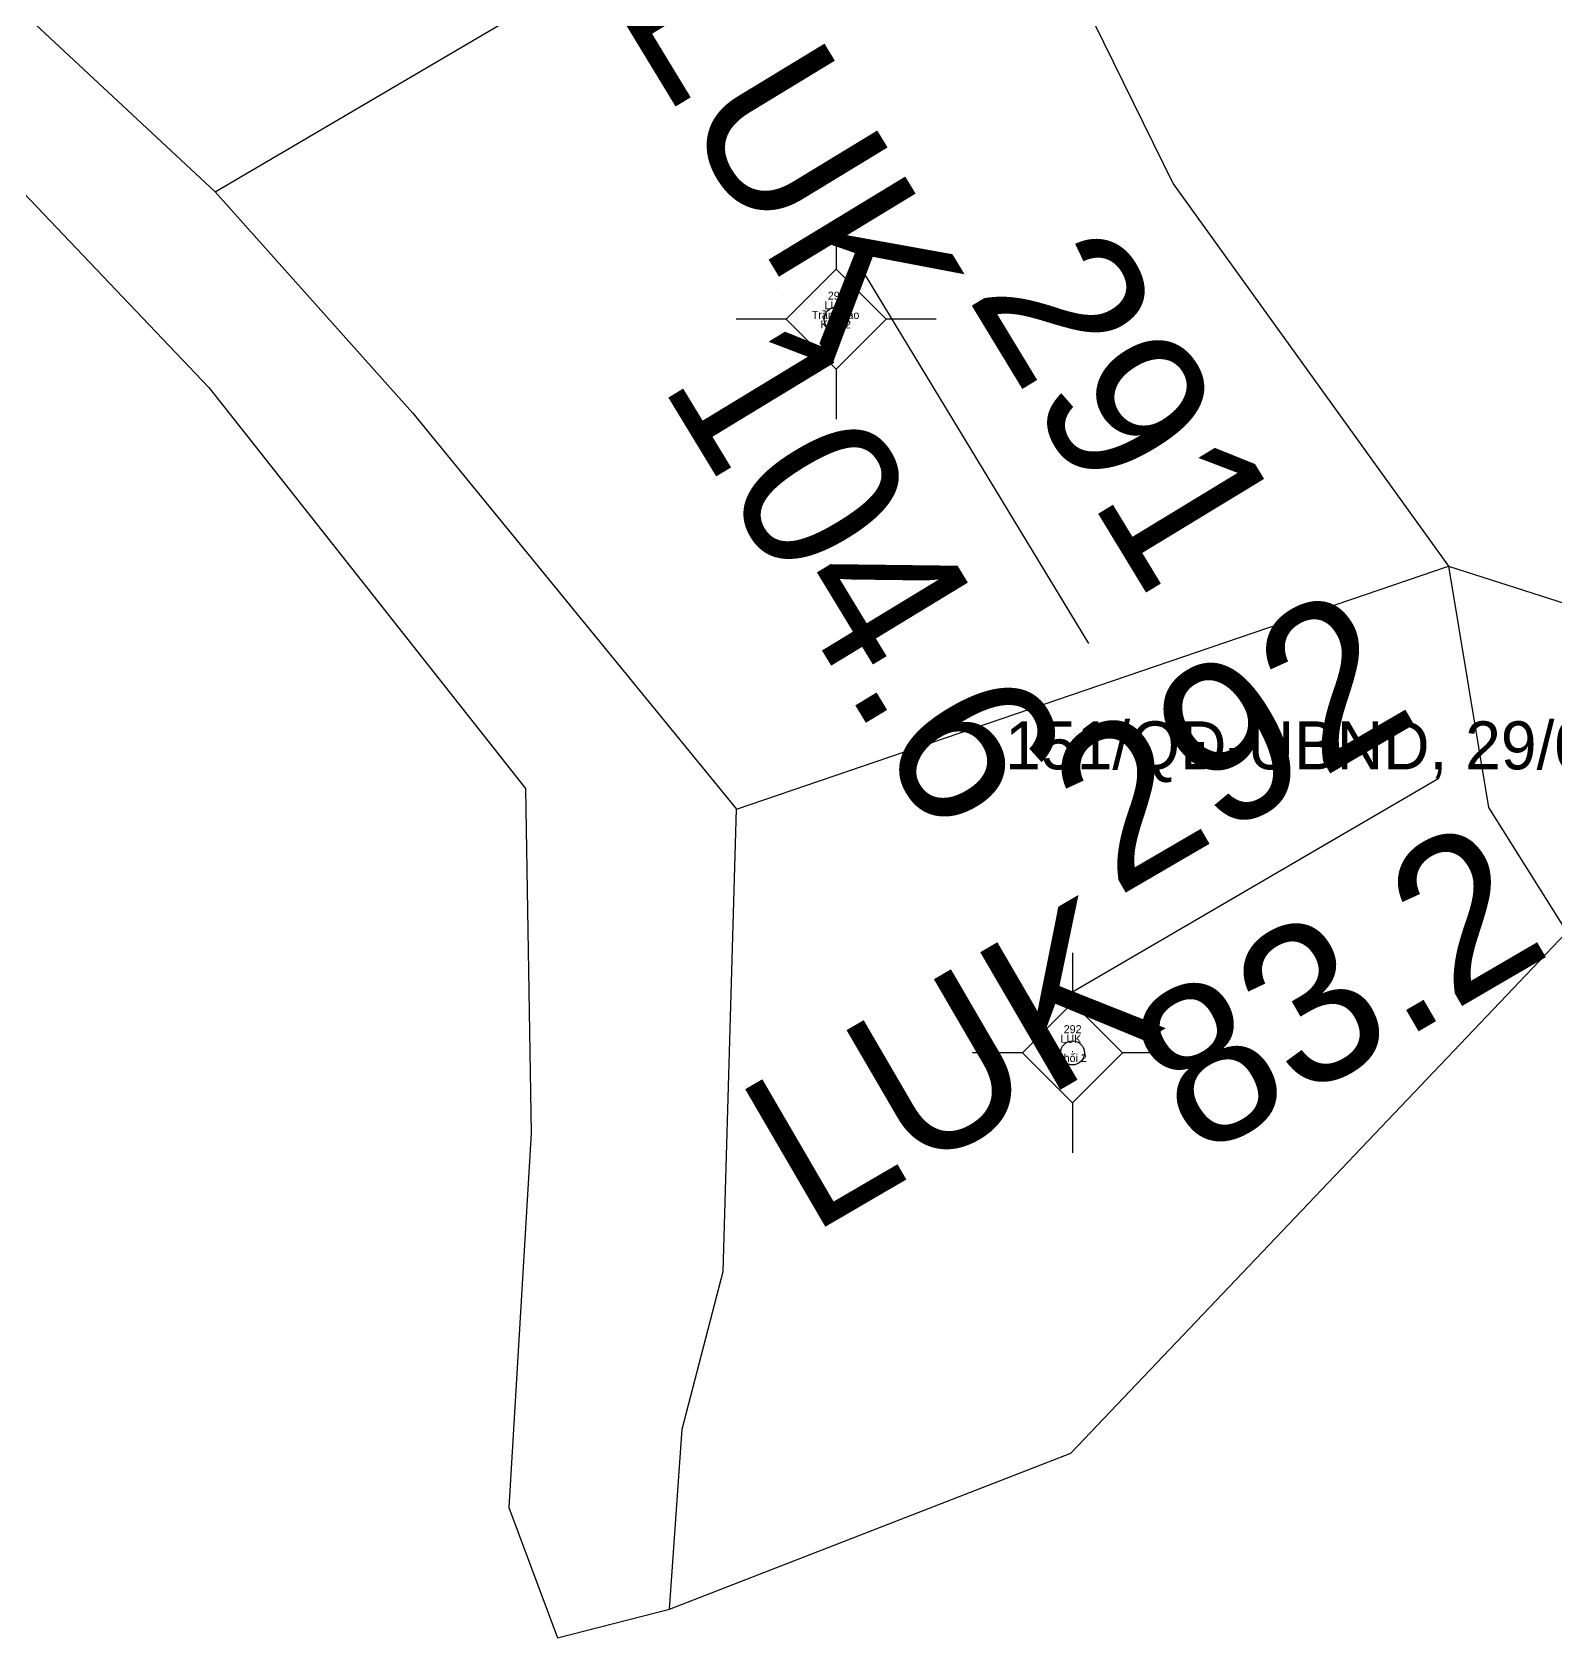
# Model space of a CAD drawing. Extents: x 550890 to 551618, y 1839259 to 1840146.
# Drawn here: x 551367.77 to 551386.82, y 1839499.26 to 1839519.33 of the extents above; entities that cross this region are included whole.
import ezdxf

# ---------------------------------------------------------------- set-up
doc = ezdxf.new("R2010")
doc.units = 0
for name, color, linetype in [('Level 10', 7, 'Continuous'), ('Level 11', 7, 'Continuous'), ('Level 13', 7, 'Continuous'), ('Level 15', 7, 'Continuous'), ('Level 2', 7, 'Continuous'), ('Level 20', 7, 'Continuous'), ('Level 31', 7, 'Continuous'), ('Level 4', 7, 'Continuous')]:
    doc.layers.add(name, color=color, linetype=linetype)

msp = doc.modelspace()

# ---------------------------------------------------------------- linework, layer by layer
at = {"layer": 'Level 10'}
msp.add_line((551376.58, 1839509.62), (551385.48, 1839512.66), dxfattribs=at)
for points in [[(551370.06, 1839517.34), (551377.84, 1839521.91), (551379.55, 1839522.5)], [(551379.55, 1839522.5), (551382.04, 1839517.44), (551385.48, 1839512.66)], [(551385.48, 1839512.66), (551387.16, 1839512.12), (551391.25, 1839513.85), (551392.78, 1839514.92)], [(551385.48, 1839512.66), (551385.98, 1839509.64), (551386.97, 1839508.07)], [(551375.74, 1839499.62), (551380.76, 1839501.57), (551386.95, 1839508.07)]]:
    msp.add_lwpolyline(points, dxfattribs=at)
at = {"layer": 'Level 11'}
for p, q in [((551377.826, 1839516.998), (551377.826, 1839516.373)), ((551377.826, 1839516.373), (551377.201, 1839515.748)), ((551378.451, 1839515.748), (551377.826, 1839516.373)), ((551377.201, 1839515.748), (551376.576, 1839515.748)), ((551377.201, 1839515.748), (551377.826, 1839515.123)), ((551377.826, 1839515.123), (551378.451, 1839515.748)), ((551379.076, 1839515.748), (551378.451, 1839515.748)), ((551377.826, 1839515.123), (551377.826, 1839514.498)), ((551380.78, 1839507.823), (551380.78, 1839507.198)), ((551380.78, 1839507.198), (551380.155, 1839506.573)), ((551381.405, 1839506.573), (551380.78, 1839507.198)), ((551380.155, 1839506.573), (551379.53, 1839506.573)), ((551380.155, 1839506.573), (551380.78, 1839505.948)), ((551380.78, 1839505.948), (551381.405, 1839506.573)), ((551382.03, 1839506.573), (551381.405, 1839506.573)), ((551380.78, 1839505.948), (551380.78, 1839505.323))]:
    msp.add_line(p, q, dxfattribs=at)
for centre in [(551377.825, 1839515.748), (551380.78, 1839506.573)]:
    msp.add_circle(centre, 0.15, dxfattribs=at)
at = {"layer": 'Level 13'}
for p, q in [((551378.18, 1839516.31), (551380.98, 1839511.69)), ((551377.08, 1839516.1), (551377.08, 1839516.1)), ((551380.7, 1839507.29), (551385.36, 1839510.01)), ((551380.81, 1839506.18), (551380.81, 1839506.18))]:
    msp.add_line(p, q, dxfattribs=at)
at = {"layer": 'Level 31'}
for points in [[(551370.06, 1839517.34), (551367.44, 1839519.78), (551366.29, 1839521.53), (551366.68, 1839522.54), (551368.67, 1839525.62), (551374.65, 1839530.59), (551376.06, 1839530.88)], [(551362.95, 1839519.77), (551364.67, 1839518.65), (551367.33, 1839517.67), (551369.98, 1839514.89), (551373.94, 1839509.88), (551374.01, 1839505.57), (551373.73, 1839500.89), (551374.34, 1839499.26), (551375.74, 1839499.62)], [(551370.06, 1839517.34), (551372.53, 1839514.57), (551376.58, 1839509.62)], [(551375.74, 1839499.62), (551375.9, 1839501.87), (551376.41, 1839503.84), (551376.58, 1839509.62)]]:
    msp.add_lwpolyline(points, dxfattribs=at)

# ---------------------------------------------------------------- texts
at = {"layer": 'Level 13'}
for s, height, rotation, p in [('291', 2, 301.2834, (551379.45, 1839516.03)), ('292', 1.99, 30.2302, (551381.33, 1839508.51))]:
    msp.add_text(s, height=height, rotation=rotation, dxfattribs=at).set_placement(p)
at = {"layer": 'Level 15'}
for s, p in [('291', (551377.72, 1839515.99)), ('Trần Giáo', (551377.52, 1839515.75)), ('LUK', (551377.68, 1839515.87)), ('Khối 2', (551377.63, 1839515.63)), ('LUK', (551380.63, 1839506.7)), ('292', (551380.67, 1839506.82)), ('.', (551380.76, 1839506.58)), ('Khối 2', (551380.58, 1839506.46))]:
    msp.add_text(s, height=0.1, dxfattribs=at).set_placement(p)
at = {"layer": 'Level 2'}
for height, rotation, p in [(2, 301.2834, (551375.09, 1839519.6)), (1.99, 30.2302, (551377.5, 1839504.29))]:
    msp.add_text('LUK', height=height, rotation=rotation, dxfattribs=at).set_placement(p)
at = {"layer": 'Level 20'}
msp.add_text('151/QĐ-UBND, 29/01/2019 của UBND huyện Hướng Hóa', height=0.6, dxfattribs=at).set_placement((551379.939, 1839510.118))
at = {"layer": 'Level 4'}
for s, height, rotation, p in [('104.6', 2, 301.2834, (551375.62, 1839514.94)), ('83.2', 1.99, 30.2302, (551382.34, 1839505.23))]:
    msp.add_text(s, height=height, rotation=rotation, dxfattribs=at).set_placement(p)

doc.saveas('drawing.dxf')
